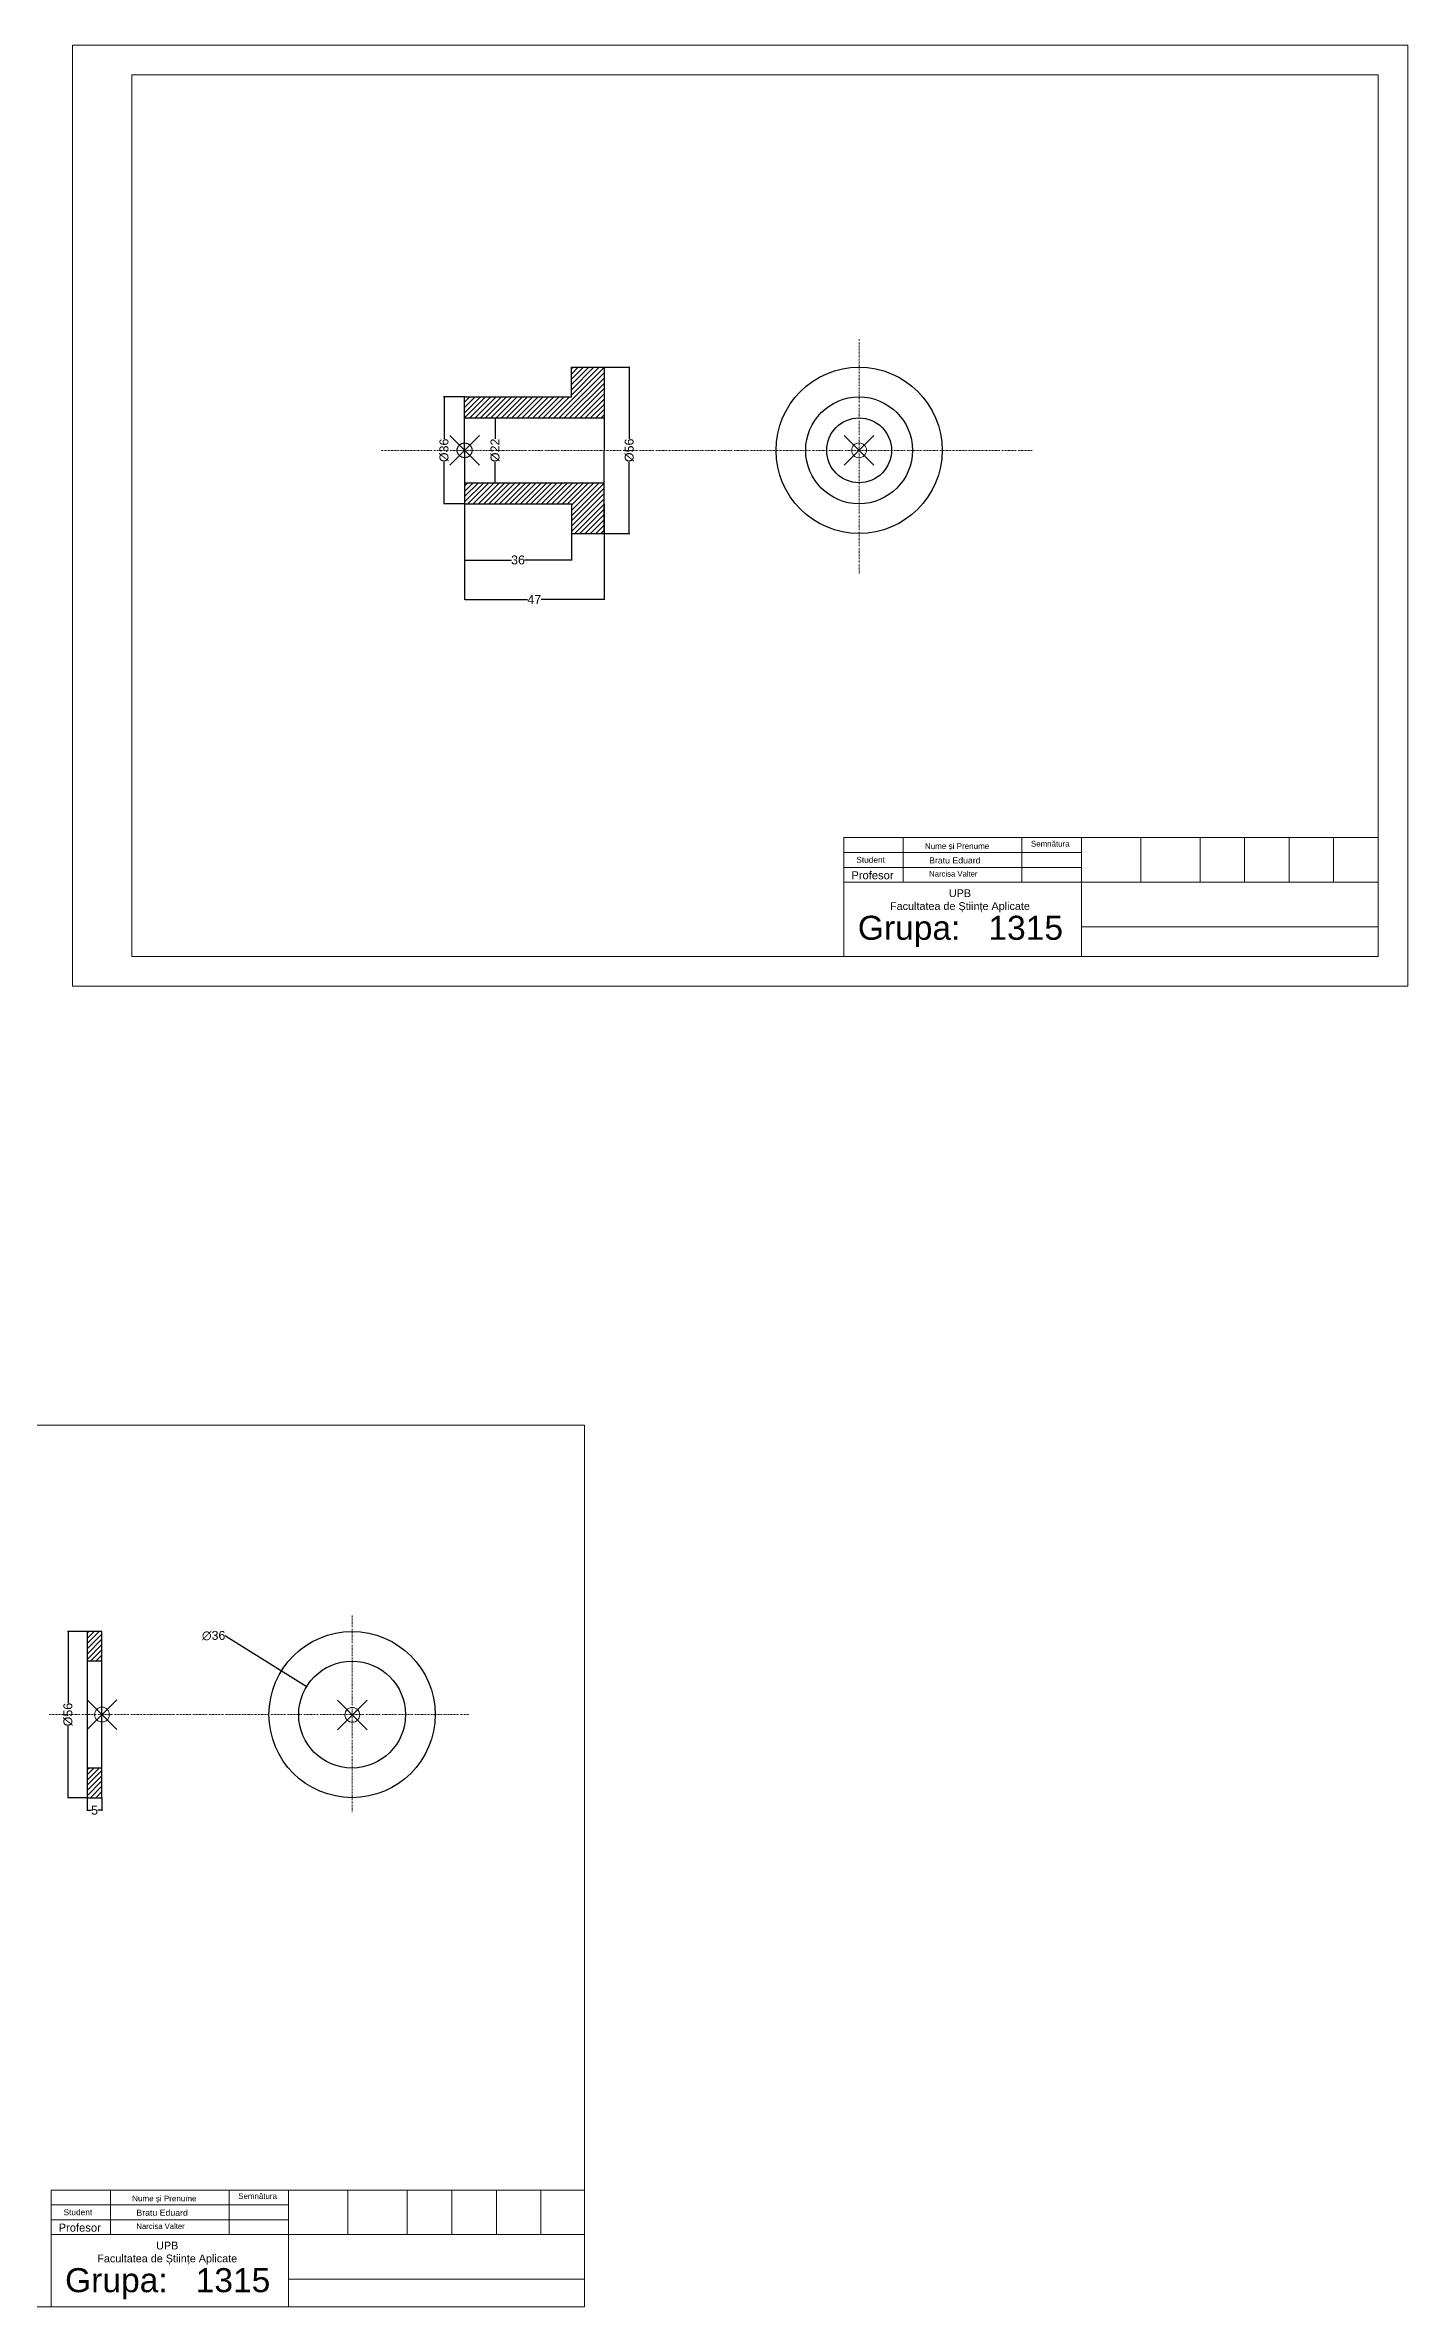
# Model space of a CAD drawing. Header units: inches. Extents: x -20 to 1819, y -457 to 307.
# Drawn here: x 431 to 890, y -456 to 306 of the extents above; entities that cross this region are included whole.
import ezdxf

# ---------------------------------------------------------------- set-up
doc = ezdxf.new("R2010")
doc.units = ezdxf.units.IN
doc.header["$MEASUREMENT"] = 0
doc.header["$PDMODE"] = 35
doc.header["$PDSIZE"] = 5
doc.linetypes.add('DASHDOT', pattern=[1, 0.5, -0.25, 0, -0.25])
doc.layers.get('0').update_dxf_attribs({"lineweight": 15})
doc.layers.add('AXE', color=7, linetype='DASHDOT', lineweight=15)
doc.layers.add('GROASE', color=7, linetype='Continuous', lineweight=30)
doc.styles.get("Standard").update_dxf_attribs({"font": 'arial.ttf', "height": 3})
doc.dimstyles.get("Standard").update_dxf_attribs({"dimtxt": 0.18, "dimasz": 0.18, "dimexe": 0.18, "dimexo": 0.0625, "dimgap": 0.09, "dimtad": 0, "dimtih": 1, "dimtoh": 1, "dimdec": 4, "dimzin": 0, "dimdsep": 46, "dimtxsty": 'Standard', "dimcen": 0.09, "dimadec": 0, "dimazin": 0, "dimtfac": 1, "dimtdec": 4, "dimtofl": 0, "dimtmove": 0, "dimatfit": 3, "dimfxl": 1, "dimtolj": 1, "dimtzin": 0, "dimarcsym": 0})

# ---------------------------------------------------------------- blocks, each defined once
blk = doc.blocks.new('*D10')
at = {"color": 0, "lineweight": -2, "transparency": 16777216}
for p, q in [((572.68, 180.18), (583.1, 180.18)), ((582.92, 180), (582.92, 173.12)), ((582.92, 158.52), (582.92, 165.41)), ((572.68, 158.34), (583.1, 158.34))]:
    blk.add_line(p, q, dxfattribs=at)
at = {"color": 0, "transparency": 16777216}
for points in [[(582.89, 180), (582.95, 180), (582.92, 180.18)], [(582.89, 158.52), (582.95, 158.52), (582.92, 158.34)]]:
    blk.add_solid(points, dxfattribs=at)
at = {"layer": 'Defpoints', "color": 0, "transparency": 16777216}
for p in [(572.62, 180.18), (572.62, 158.34), (582.92, 158.34)]:
    blk.add_point(p, dxfattribs=at)
at = {"color": 0, "transparency": 16777216, "insert": (582.92, 169.26), "char_height": 3, "attachment_point": 5, "rotation": 90}
blk.add_mtext('\\A1;%%c22', dxfattribs=at)
blk = doc.blocks.new('*D11')
at = {"color": 0, "lineweight": -2, "transparency": 16777216}
for p, q in [((572.56, 187.26), (565.54, 187.26)), ((565.72, 187.08), (565.72, 173.13)), ((565.72, 151.44), (565.72, 165.39)), ((572.56, 151.26), (565.54, 151.26))]:
    blk.add_line(p, q, dxfattribs=at)
at = {"color": 0, "transparency": 16777216}
for points in [[(565.69, 187.08), (565.75, 187.08), (565.72, 187.26)], [(565.69, 151.44), (565.75, 151.44), (565.72, 151.26)]]:
    blk.add_solid(points, dxfattribs=at)
at = {"layer": 'Defpoints', "color": 0, "transparency": 16777216}
for p in [(572.62, 187.26), (565.72, 151.26), (572.62, 151.26)]:
    blk.add_point(p, dxfattribs=at)
at = {"color": 0, "transparency": 16777216, "insert": (565.72, 169.26), "char_height": 3, "attachment_point": 5, "rotation": 90}
blk.add_mtext('\\A1;%%c36', dxfattribs=at)
blk = doc.blocks.new('*D12')
at = {"color": 0, "lineweight": -2, "transparency": 16777216}
for p, q in [((619.68, 197.26), (628.3, 197.26)), ((628.12, 197.08), (628.12, 173.13)), ((628.12, 141.44), (628.12, 165.39)), ((619.68, 141.26), (628.3, 141.26))]:
    blk.add_line(p, q, dxfattribs=at)
at = {"color": 0, "transparency": 16777216}
for points in [[(628.09, 197.08), (628.15, 197.08), (628.12, 197.26)], [(628.09, 141.44), (628.15, 141.44), (628.12, 141.26)]]:
    blk.add_solid(points, dxfattribs=at)
at = {"layer": 'Defpoints', "color": 0, "transparency": 16777216}
for p in [(619.62, 197.26), (619.62, 141.26), (628.12, 141.26)]:
    blk.add_point(p, dxfattribs=at)
at = {"color": 0, "transparency": 16777216, "insert": (628.12, 169.26), "char_height": 3, "attachment_point": 5, "rotation": 90}
blk.add_mtext('\\A1;%%c56', dxfattribs=at)
blk = doc.blocks.new('*D13')
at = {"color": 0, "lineweight": -2, "transparency": 16777216}
for p, q in [((572.62, 151.2), (572.62, 132.13)), ((608.62, 151.2), (608.62, 132.13)), ((572.8, 132.31), (588.38, 132.31)), ((608.44, 132.31), (592.85, 132.31))]:
    blk.add_line(p, q, dxfattribs=at)
at = {"color": 0, "transparency": 16777216}
for points in [[(572.8, 132.34), (572.8, 132.28), (572.62, 132.31)], [(608.44, 132.34), (608.44, 132.28), (608.62, 132.31)]]:
    blk.add_solid(points, dxfattribs=at)
at = {"layer": 'Defpoints', "color": 0, "transparency": 16777216}
for p in [(572.62, 151.26), (608.62, 151.26), (608.62, 132.31)]:
    blk.add_point(p, dxfattribs=at)
at = {"color": 0, "transparency": 16777216, "insert": (590.62, 132.31), "char_height": 3, "attachment_point": 5}
blk.add_mtext('\\A1;36', dxfattribs=at)
blk = doc.blocks.new('*D14')
at = {"color": 0, "lineweight": -2, "transparency": 16777216}
for p, q in [((572.62, 151.2), (572.62, 118.86)), ((619.62, 151.2), (619.62, 118.86)), ((572.8, 119.04), (593.82, 119.04)), ((619.44, 119.04), (598.42, 119.04))]:
    blk.add_line(p, q, dxfattribs=at)
at = {"color": 0, "transparency": 16777216}
for points in [[(572.8, 119.07), (572.8, 119.01), (572.62, 119.04)], [(619.44, 119.07), (619.44, 119.01), (619.62, 119.04)]]:
    blk.add_solid(points, dxfattribs=at)
at = {"layer": 'Defpoints', "color": 0, "transparency": 16777216}
for p in [(572.62, 151.26), (619.62, 151.26), (619.62, 119.04)]:
    blk.add_point(p, dxfattribs=at)
at = {"color": 0, "transparency": 16777216, "insert": (596.12, 119.04), "char_height": 3, "attachment_point": 5}
blk.add_mtext('\\A1;47', dxfattribs=at)
blk = doc.blocks.new('*D15')
at = {"color": 0, "lineweight": -2, "transparency": 16777216}
for p, q in [((445.37, -228.71), (438.81, -228.71)), ((438.99, -228.89), (438.99, -252.84)), ((438.99, -284.53), (438.99, -260.58)), ((445.37, -284.71), (438.81, -284.71))]:
    blk.add_line(p, q, dxfattribs=at)
at = {"color": 0, "transparency": 16777216}
for points in [[(438.96, -228.89), (439.02, -228.89), (438.99, -228.71)], [(438.96, -284.53), (439.02, -284.53), (438.99, -284.71)]]:
    blk.add_solid(points, dxfattribs=at)
at = {"layer": 'Defpoints', "color": 0, "transparency": 16777216}
for p in [(445.43, -228.71), (438.99, -284.71), (445.43, -284.71)]:
    blk.add_point(p, dxfattribs=at)
at = {"color": 0, "transparency": 16777216, "insert": (438.99, -256.71), "char_height": 3, "attachment_point": 5, "rotation": 90}
blk.add_mtext('\\A1;%%c56', dxfattribs=at)
blk = doc.blocks.new('*D16')
at = {"color": 0, "lineweight": -2, "transparency": 16777216}
for p, q in [((445.43, -284.77), (445.43, -289.14)), ((445.61, -288.96), (446.85, -288.96)), ((450.25, -288.96), (449.02, -288.96)), ((450.43, -284.77), (450.43, -289.14))]:
    blk.add_line(p, q, dxfattribs=at)
at = {"color": 0, "transparency": 16777216}
for points in [[(445.61, -288.93), (445.61, -288.99), (445.43, -288.96)], [(450.25, -288.93), (450.25, -288.99), (450.43, -288.96)]]:
    blk.add_solid(points, dxfattribs=at)
at = {"layer": 'Defpoints', "color": 0, "transparency": 16777216}
for p in [(445.43, -284.71), (450.43, -284.71), (450.43, -288.96)]:
    blk.add_point(p, dxfattribs=at)
at = {"color": 0, "transparency": 16777216, "insert": (447.93, -288.96), "char_height": 3, "attachment_point": 5}
blk.add_mtext('\\A1;5', dxfattribs=at)
blk = doc.blocks.new('*D17')
at = {"color": 0, "lineweight": -2, "transparency": 16777216}
for p, q in [((491.92, -230.13), (492.1, -230.13)), ((492.1, -230.13), (519.28, -247.09)), ((534.62, -256.71), (534.8, -256.71)), ((534.71, -256.8), (534.71, -256.62))]:
    blk.add_line(p, q, dxfattribs=at)
at = {"color": 0, "transparency": 16777216}
blk.add_solid([(519.3, -247.06), (519.27, -247.11), (519.44, -247.18)], dxfattribs=at)
at = {"layer": 'Defpoints', "color": 0, "transparency": 16777216}
for p in [(519.44, -247.18), (549.98, -266.24)]:
    blk.add_point(p, dxfattribs=at)
at = {"color": 0, "transparency": 16777216, "insert": (488.06, -230.13), "char_height": 3, "attachment_point": 5}
blk.add_mtext('\\A1;∅36', dxfattribs=at)

msp = doc.modelspace()

# ---------------------------------------------------------------- hatches: boundary and pattern name
h = msp.add_hatch()
h.set_pattern_fill('ANSI31', color=256, scale=10)
h.paths.add_polyline_path([(619.61806, 197.26129), (608.61806, 197.26129), (608.61806, 187.26129), (572.61806, 187.26129), (572.61806, 180.18445), (619.61806, 180.18445)])
h = msp.add_hatch()
h.set_pattern_fill('ANSI31', color=256, scale=10)
h.paths.add_polyline_path([(572.61806, 158.33813), (572.61806, 151.26129), (608.61806, 151.26129), (608.61806, 141.26129), (619.61806, 141.26129), (619.61806, 158.33813)])
at = {"layer": 'GROASE'}
h = msp.add_hatch(dxfattribs=at)
h.set_pattern_fill('ANSI31', color=256, scale=10)
h.set_pattern_definition([(45, (-350.6017, 6e-14), (-0.8838835, 0.8838835), [])])
h.paths.add_polyline_path([(450.43264, -228.7123), (445.43264, -228.7123), (445.43264, -238.7123), (450.43264, -238.7123)])
h.paths.add_polyline_path([(445.43264, -284.7123), (450.43264, -284.7123), (450.43264, -274.7123), (445.43264, -274.7123)])

# ---------------------------------------------------------------- linework, layer by layer
for p, q in [((440.44409, -11.24301), (440.44409, 305.75699)), ((440.44409, 305.75699), (890.44409, 305.75699)), ((890.44409, 305.75699), (890.44409, -11.24301)), ((460.44409, -1.24301), (460.44409, 295.75699)), ((460.44409, 295.75699), (880.44409, 295.75699)), ((880.44409, 295.75699), (880.44409, -1.24301)), ((700.44409, 38.75699), (700.44409, -1.24301)), ((880.44409, 38.75699), (700.44409, 38.75699)), ((720.44409, 38.75699), (720.44409, 23.75699)), ((760.44409, 38.75699), (760.44409, 23.75699)), ((780.44409, 38.75699), (780.44409, -1.24301)), ((800.44409, 38.75699), (800.44409, 23.75699)), ((820.44409, 38.75699), (820.44409, 23.75699)), ((835.44409, 38.75699), (835.44409, 23.75699)), ((850.44409, 38.75699), (850.44409, 23.75699)), ((865.44409, 38.75699), (865.44409, 23.75699)), ((780.44409, 33.75699), (700.44409, 33.75699)), ((780.44409, 28.75699), (700.44409, 28.75699)), ((880.44409, 23.75699), (700.44409, 23.75699)), ((880.44409, 8.75699), (780.44409, 8.75699)), ((880.44409, -1.24301), (460.44409, -1.24301)), ((890.44409, -11.24301), (440.44409, -11.24301)), ((403.0486, -159.24404), (613.0486, -159.24404)), ((613.0486, -159.24404), (613.0486, -456.24404)), ((433.31807, -416.91355), (433.31807, -456.24404)), ((613.0486, -416.91355), (433.31807, -416.91355)), ((453.31807, -416.91355), (453.31807, -431.91355)), ((493.31807, -416.91355), (493.31807, -431.91355)), ((513.31807, -416.91355), (513.31807, -456.24404)), ((533.31807, -416.91355), (533.31807, -431.91355)), ((553.31807, -416.91355), (553.31807, -431.91355)), ((568.31807, -416.91355), (568.31807, -431.91355)), ((583.31807, -416.91355), (583.31807, -431.91355)), ((598.31807, -416.91355), (598.31807, -431.91355)), ((513.31807, -421.91355), (433.31807, -421.91355)), ((513.31807, -426.91355), (433.31807, -426.91355)), ((613.0486, -431.91355), (433.31807, -431.91355)), ((613.0486, -446.91355), (513.31807, -446.91355)), ((613.0486, -456.24404), (403.0486, -456.24404))]:
    msp.add_line(p, q)
for p in [(705.55445, 169.26129), (450.43264, -256.7123), (534.79895, -256.8023)]:
    msp.add_point(p)
at = {"layer": 'AXE'}
for p, q in [((705.55445, 206.7359), (705.55445, 127.6633)), ((544.62175, 169.26129), (763.91529, 169.26129)), ((534.70895, -223.38349), (534.70895, -289.54133)), ((432.60819, -256.7123), (573.88829, -256.7123))]:
    msp.add_line(p, q, dxfattribs=at)
msp.add_arc((715.44409, 165.75699), 5, 359.9999999999993, 0, dxfattribs=at)
at = {"layer": 'GROASE'}
for p, q in [((608.61806, 187.26129), (608.61806, 197.26129)), ((608.61806, 197.26129), (619.61806, 197.26129)), ((619.61806, 197.26129), (619.61806, 169.26129)), ((572.61806, 169.26129), (572.61806, 187.26129)), ((572.61806, 187.26129), (608.61806, 187.26129)), ((572.61806, 180.18445), (619.61806, 180.18445)), ((572.61806, 169.26129), (572.61806, 151.26129)), ((619.61806, 141.26129), (619.61806, 169.26129)), ((572.61806, 158.33813), (619.61806, 158.33813)), ((572.61806, 151.26129), (608.61806, 151.26129)), ((608.61806, 151.26129), (608.61806, 141.26129)), ((608.61806, 141.26129), (619.61806, 141.26129)), ((445.43264, -228.7123), (445.43264, -284.7123)), ((450.43264, -228.7123), (445.43264, -228.7123)), ((450.43264, -284.7123), (450.43264, -228.7123)), ((450.43264, -238.7123), (445.43264, -238.7123)), ((450.43264, -274.7123), (445.43264, -274.7123)), ((445.43264, -284.7123), (450.43264, -284.7123))]:
    msp.add_line(p, q, dxfattribs=at)
for centre, radius in [((705.55445, 169.26129), 28), ((705.55445, 169.26129), 18), ((705.55445, 169.26129), 10.92316), ((534.70895, -256.7123), 28), ((534.70895, -256.7123), 18)]:
    msp.add_circle(centre, radius, dxfattribs=at)
msp.add_point((572.61806, 169.26129), dxfattribs=at)

# ---------------------------------------------------------------- texts
at = {"attachment_point": 1}
for s, width, gutter_width, heights, insert, char_height in [('Student', 13.0298199, 1, [4.98072], (704.62025, 32.28638), 2), ('Nume și Prenume', 506.5252726, 9.69672, [0], (727.72758, 36.90167), 1.9393436), ('Bratu Eduard', 631.9399621, 10.53233, [0], (729.15705, 32.17813), 2.1064665), ('Semn{\\fArial|b0|i0|c238|p34;ă}tura', 219.0905226, 9.53384, [1.9718], (763.46133, 37.67656), 1.9067684), ('Profesor', 289.2864675, 13.47923, [0], (702.93999, 27.44268), 2.695847), ('Narcisa Valter', 242.0727216, 9.28479, [0], (729.1653, 27.5001), 1.8569577), ('\\pxqc;UPB\\PFacultatea de Științe Aplicate', 2298.9383374, 13.02746, [52.66359], (-409.91473, 21.35655), 2.6054924), ('Grupa:   1315', 1257.4113744, 40.4791, [0], (705.12631, 12.43831), 8.0958206), ('Nume și Prenume', 506.5252726, 9.69672, [0], (460.60156, -418.76888), 1.9393436), ('Semn{\\fArial|b0|i0|c238|p34;ă}tura', 219.0905226, 9.53384, [1.9718], (496.33532, -417.99399), 1.9067684), ('Student', 13.0298199, 1, [4.98072], (437.49423, -423.38417), 2), ('Bratu Eduard', 631.9399621, 10.53233, [0], (462.03104, -423.49241), 2.1064665), ('Profesor', 289.2864675, 13.47923, [0], (435.81397, -428.22787), 2.695847), ('\\pxqc;UPB\\PFacultatea de Științe Aplicate', 2298.9383374, 13.02746, [52.66359], (-677.04075, -434.31399), 2.6054924), ('Narcisa Valter', 242.0727216, 9.28479, [0], (462.03928, -428.17044), 1.8569577), ('Grupa:   1315', 1257.4113744, 40.4791, [0], (438.00029, -443.23224), 8.0958206)]:
    msp.add_mtext_dynamic_manual_height_columns(s, width=width, gutter_width=gutter_width, heights=heights, dxfattribs=dict(at, insert=insert, char_height=char_height))

# ---------------------------------------------------------------- dimensions: what is measured, and where the dimension line sits
for base, p1, p2, picture, middle in [((628.12266, 141.26129), (619.61806, 197.26129), (619.61806, 141.26129), '*D12', (628.12266, 169.26129)), ((565.7153, 151.26129), (572.61806, 187.26129), (572.61806, 151.26129), '*D11', (565.7153, 169.26129)), ((582.9237, 158.33813), (572.61806, 180.18445), (572.61806, 158.33813), '*D10', (582.9237, 169.26129)), ((438.98586, -284.7123), (445.43264, -228.7123), (445.43264, -284.7123), '*D15', (438.98586, -256.7123))]:
    dim = msp.add_linear_dim(base=base, p1=p1, p2=p2, angle=90, text='%%c<>', dimstyle='Standard', override={"dimtxt": 3, "dimdec": 0})
    dim.commit()
    dim.dimension.update_dxf_attribs({"geometry": picture, "text_midpoint": middle, "text_rotation": 90})
for base, p1, p2, picture, middle in [((608.61806, 132.31169), (572.61806, 151.26129), (608.61806, 151.26129), '*D13', (590.61806, 132.31169)), ((619.61806, 119.04171), (572.61806, 151.26129), (619.61806, 151.26129), '*D14', (596.11806, 119.04171)), ((450.43264, -288.96053), (445.43264, -284.7123), (450.43264, -284.7123), '*D16', (447.93264, -288.96053))]:
    dim = msp.add_linear_dim(base=base, p1=p1, p2=p2, dimstyle='Standard', override={"dimtxt": 3, "dimdec": 0})
    dim.commit()
    dim.dimension.update_dxf_attribs({"geometry": picture, "text_midpoint": middle})
dim = msp.add_diameter_dim_2p(p1=(549.98064, -266.23992), p2=(519.43727, -247.18468), dimstyle='Standard', override={"dimtxt": 3, "dimdec": 0})
dim.commit()
dim.dimension.update_dxf_attribs({"geometry": '*D17', "text_midpoint": (488.05516, -230.13266), "dimtype": 163})

doc.saveas('drawing.dxf')
